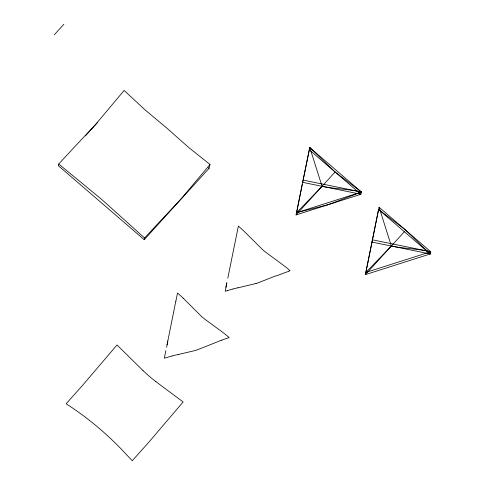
<?xml version="1.0" encoding="UTF-8"?>
<svg xmlns="http://www.w3.org/2000/svg" width="485" height="485" viewBox="0 0 485 485"><rect width="100%" height="100%" fill="white"/><g stroke="black" fill="none" stroke-linecap="round" stroke-linejoin="round"><path stroke-width="0.73" d="M167.04 344.738L174.436 308.139M227.804 278.208L238.371 226.083L241.845 229.193A37.806 8.36 42.3 0 1 244.931 232.103L262.834 249.86A19.151 4.213 42.3 0 0 264.489 251.291L284.107 265.78A37.606 8.324 42.3 0 1 286.514 267.684L290.036 270.606L288.975 270.951M165.876 350.606L164.342 358.245L166.125 357.694A34.126 7.148 -19.3 0 1 171.399 356.184L172.133 356.002M226.737 283.592L225.192 291.273L227.453 290.582M302.264 184.233L296.602 212.703L328.478 204.597L361.44 192.03L309.776 147.507L296.056 214.928L360.901 194.261L361.44 192.03L335.068 171.999L309.776 147.507L302.646 182.336L360.901 194.261L309.236 149.738M378.536 209.459L430.201 253.982L365.357 274.649L378.536 209.459L404.914 229.49L430.201 253.982L430.747 251.751L379.082 207.228L365.902 272.418L430.747 251.751L372.492 239.826M175.861 301.209L177.522 293.055L179.335 294.65A33.811 7.439 42.3 0 1 183.124 298.142M58.733 164.039L58.333 165.682L144.215 239.687L209.059 168.325L209.999 164.47L189.605 148.216A79.2 17.424 42.3 0 1 185.579 144.76L166.895 128.137L148.004 112.381A79.194 17.424 42.3 0 1 143.984 108.901L124.124 90.465L96.958 122.814A47.536 5.511 -49.2 0 1 93.89 126.276L75.848 145.548A155.527 18.042 -49.2 0 0 70.834 150.908L58.733 164.039L99.304 197.456A87.464 19.242 42.3 0 1 104.669 202.081L144.615 238.038L144.215 239.687M209.999 164.47L182.839 196.813A47.536 5.511 -49.2 0 1 179.771 200.269L161.723 219.553A155.527 18.042 -49.2 0 0 156.716 224.907L144.615 238.038M54.253 34.823L63.862 24.25M85.366 135.939L97.703 122.365M296.056 214.928L335.068 171.999M365.357 274.649L404.369 231.721M365.902 272.418L391.365 246.028C404.375 248.708 417.779 248.738 430.747 251.751M361.44 192.03C348.479 189.017 335.074 188.992 322.064 186.313L296.602 212.703L361.44 192.03L303.186 180.105M276.111 275.735L258.111 282.84A19.436 4.098 -19.3 0 1 256.019 283.519M221.269 340.337L221.778 340.143A34.617 7.251 -19.3 0 1 227.635 338.081L229.187 337.572L227.356 336.032A33.811 7.439 42.3 0 0 223.476 332.91L222.864 332.437A55.793 12.27 42.3 0 0 217.674 328.624L204.476 318.948A20.237 4.45 42.3 0 1 201.154 316.087L188.659 303.61A55.787 12.277 42.3 0 0 183.73 298.699L183.124 298.142M256.025 283.501L237.777 287.866M233.036 289.024L229.92 289.866A38.224 7.815 -19.2 0 0 227.465 290.563M178.371 354.505L194.145 350.776A20.224 4.25 -19.3 0 0 198.31 349.449L214.776 342.901A55.933 11.786 -19.3 0 1 221.227 340.306M371.946 242.057L430.201 253.982M155.885 381.646L183.13 401.95L148.749 442.302L132.259 460.75L127.579 455.797C109.416 435.918 88.785 418.337 66.13 403.762L82.62 385.314L117 344.962L142.972 370.516M208.271 167.646L209.059 168.325M379.082 207.228L391.365 246.028M309.776 147.507L322.064 186.313M233.121 288.933A49.246 10.464 -19.4 0 1 237.868 287.787M276.595 275.904A45.372 9.148 -19.5 0 1 289.012 271.23M226.871 282.458A53.289 0.461 -78.5 0 1 225.913 287.272M172.205 355.923A55.878 11.761 -19.3 0 1 178.438 354.45M175.831 301.167A55.945 0.503 -78.4 0 1 174.503 307.648M167.846 341.046A55.884 0.594 -78.4 0 1 166.628 347.224M155.897 381.683A39.958 8.791 42.3 0 1 142.948 370.528"/></g></svg>
